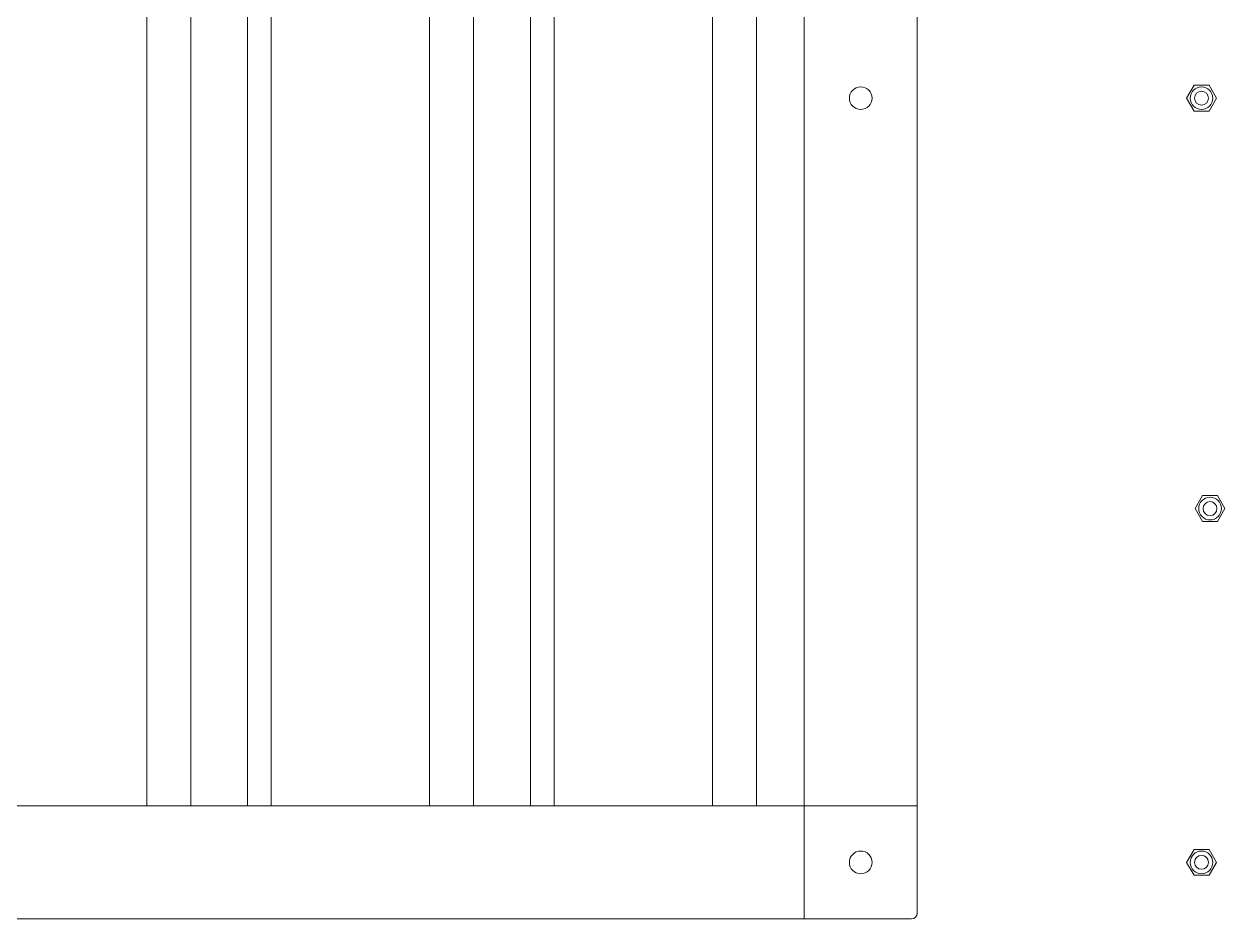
# Model space of a CAD drawing. Header units: millimetres. Extents: x 1322820 to 1391563, y 1051909 to 1098256.
# Drawn here: x 1364204.6 to 1364624.5, y 1068436.6 to 1068749.4 of the extents above; entities that cross this region are included whole.
import ezdxf

# ---------------------------------------------------------------- set-up
doc = ezdxf.new("R2010")
doc.units = ezdxf.units.MM
doc.header["$MEASUREMENT"] = 0
doc.layers.get('0').update_dxf_attribs({"true_color": 0x787878})
doc.layers.add('instalatii - echipamente_Pen_No__21', color=7, linetype='Continuous', lineweight=20, true_color=0x787878)

# ---------------------------------------------------------------- blocks, each defined once
blk = doc.blocks.new('terasa')
at = {"layer": 'instalatii - echipamente_Pen_No__21', "linetype": 'Continuous', "lineweight": 20}
for p, q in [((1364247.478, 1068476.199), (1364247.478, 1069267.408)), ((1364262.858, 1068476.199), (1364262.858, 1069267.408)), ((1364282.709, 1068476.199), (1364282.709, 1069267.408)), ((1364290.971, 1068476.199), (1364290.971, 1069267.408)), ((1364346.38, 1068476.199), (1364346.38, 1069267.408)), ((1364361.759, 1068476.199), (1364361.759, 1069267.408)), ((1364381.61, 1068476.199), (1364381.61, 1069267.408)), ((1364389.872, 1068476.199), (1364389.872, 1069267.408)), ((1364445.281, 1068476.199), (1364445.281, 1069267.408)), ((1364460.66, 1068476.199), (1364460.66, 1069267.408)), ((1364477.33, 1068476.199), (1364477.33, 1069267.408)), ((1364516.89, 1068476.199), (1364516.89, 1069267.408)), ((1364611.061, 1068723.452), (1364613.673, 1068727.977)), ((1364613.673, 1068727.977), (1364611.061, 1068723.452)), ((1364613.673, 1068727.977), (1364618.898, 1068727.977)), ((1364618.898, 1068727.977), (1364613.673, 1068727.977)), ((1364618.898, 1068727.977), (1364621.511, 1068723.452)), ((1364621.511, 1068723.452), (1364618.898, 1068727.977)), ((1364613.673, 1068718.927), (1364611.061, 1068723.452)), ((1364611.061, 1068723.452), (1364613.673, 1068718.927)), ((1364621.511, 1068723.452), (1364618.898, 1068718.927)), ((1364618.898, 1068718.927), (1364621.511, 1068723.452)), ((1364618.898, 1068718.927), (1364613.673, 1068718.927)), ((1364613.673, 1068718.927), (1364618.898, 1068718.927)), ((1364614.028, 1068580.045), (1364616.64, 1068584.57)), ((1364616.64, 1068584.57), (1364614.028, 1068580.045)), ((1364616.64, 1068584.57), (1364621.865, 1068584.57)), ((1364621.865, 1068584.57), (1364616.64, 1068584.57)), ((1364621.865, 1068584.57), (1364624.478, 1068580.045)), ((1364624.478, 1068580.045), (1364621.865, 1068584.57)), ((1364616.64, 1068575.52), (1364614.028, 1068580.045)), ((1364614.028, 1068580.045), (1364616.64, 1068575.52)), ((1364624.478, 1068580.045), (1364621.865, 1068575.52)), ((1364621.865, 1068575.52), (1364624.478, 1068580.045)), ((1364621.865, 1068575.52), (1364616.64, 1068575.52)), ((1364616.64, 1068575.52), (1364621.865, 1068575.52)), ((1363874.033, 1068476.199), (1364477.33, 1068476.199)), ((1364477.33, 1068476.199), (1364477.33, 1068438.617)), ((1364514.912, 1068476.199), (1364477.33, 1068476.199)), ((1364477.33, 1068474.221), (1364477.33, 1068438.617)), ((1364514.912, 1068476.199), (1364479.308, 1068476.199)), ((1364516.89, 1068476.199), (1364514.912, 1068476.199)), ((1364514.912, 1068476.199), (1364516.89, 1068476.199)), ((1364516.89, 1068438.617), (1364516.89, 1068476.199)), ((1364611.061, 1068456.419), (1364613.673, 1068460.944)), ((1364613.673, 1068460.944), (1364611.061, 1068456.419)), ((1364613.673, 1068460.944), (1364618.898, 1068460.944)), ((1364618.898, 1068460.944), (1364613.673, 1068460.944)), ((1364618.898, 1068460.944), (1364621.511, 1068456.419)), ((1364621.511, 1068456.419), (1364618.898, 1068460.944)), ((1364613.673, 1068451.894), (1364611.061, 1068456.419)), ((1364611.061, 1068456.419), (1364613.673, 1068451.894)), ((1364621.511, 1068456.419), (1364618.898, 1068451.894)), ((1364618.898, 1068451.894), (1364621.511, 1068456.419)), ((1364618.898, 1068451.894), (1364613.673, 1068451.894)), ((1364613.673, 1068451.894), (1364618.898, 1068451.894)), ((1363874.033, 1068436.639), (1364477.33, 1068436.639)), ((1364477.33, 1068436.639), (1364477.33, 1068438.617)), ((1364477.33, 1068436.639), (1364477.33, 1068438.617)), ((1364477.33, 1068436.639), (1364514.912, 1068436.639))]:
    blk.add_line(p, q, dxfattribs=at)
for centre, radius in [((1364497.11, 1068723.452), 3.956), ((1364616.286, 1068723.452), 3.956), ((1364616.286, 1068723.452), 2.431), ((1364619.253, 1068580.045), 3.956), ((1364619.253, 1068580.045), 2.431), ((1364497.11, 1068456.419), 3.956), ((1364616.286, 1068456.419), 3.956), ((1364616.286, 1068456.419), 2.431)]:
    blk.add_circle(centre, radius, dxfattribs=at)
blk.add_arc((1364514.912, 1068438.617), 1.978, 270, 0, dxfattribs=at)

msp = doc.modelspace()

# ---------------------------------------------------------------- block references
msp.add_blockref('terasa', (0, 0))

doc.saveas('drawing.dxf')
